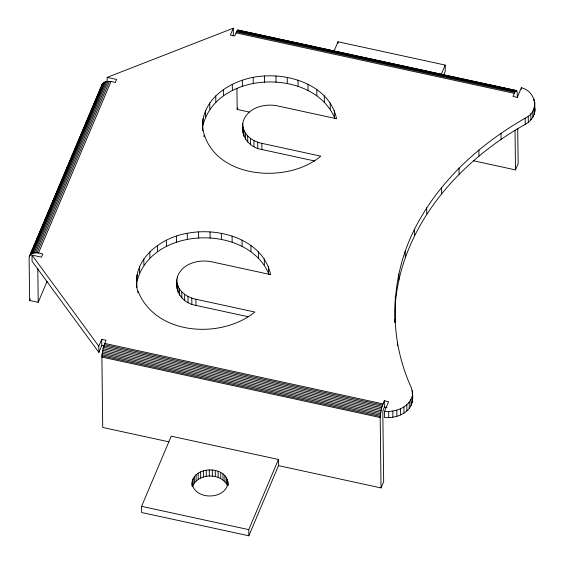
<?xml version="1.0" encoding="UTF-8"?>
<svg xmlns="http://www.w3.org/2000/svg" width="564" height="564" viewBox="0 0 564 564"><rect width="100%" height="100%" fill="white"/><g stroke="black" fill="none" stroke-linecap="round" stroke-linejoin="round"><path stroke-width="0.85" d="M227.891 485.463C229.703 464.362 189.659 464.976 192.098 486.083M168.742 441.802L102.711 427.456L101.88 355.912L103.367 347.262L105.99 340.289L101.703 339.359L98.806 346.218L98.876 352.394L32.078 261.28L32 255.104L41.433 257.156L42.751 254.04C38.465 252.489 29.695 251.34 29.109 257.854L29.631 300.457L38.211 302.318L47.101 281.288M278.496 465.645L248.837 535.8L141.649 512.514L141.578 506.338L171.237 436.183L278.426 459.477L278.496 465.645L381.031 487.923L380.199 416.387L381.68 407.737L384.31 400.764L388.596 401.695L384.5 411.389L384.57 417.564C393.552 418.192 403.352 415.541 409.274 408.399C413.757 402.541 413.313 394.264 411.269 387.553C388.314 337.653 389.851 278.115 414.547 229.153C438.545 181.552 479.351 144.426 525.169 118.179C539.917 111.425 536.202 91.474 521.369 87.695L517.266 97.396L512.979 96.465L515.2 91.558L516.37 90.487L517.23 92.299L517.336 97.678M394.983 322.545L395.315 296.742M248.097 316.728L195.99 305.406C182.059 303.326 173.416 290.072 177.533 276.501C182.433 263.233 199.064 259.109 211.733 261.816L270.678 274.626C262.641 239.094 219.156 227.059 187.262 233.313C159.534 237.67 129.071 261.717 138.088 292.794M136.777 287.52L137.087 274.696M202.539 128.662C200.854 96.183 235.921 77.134 264.495 76.006C293.491 74.046 329.947 87.23 336.588 118.736L277.65 105.926C264.981 103.219 248.343 107.343 243.451 120.611C239.333 134.183 247.977 147.437 261.907 149.516L314.867 161.022M202.737 130.799L203.005 118.807M101.619 86.37C102.204 79.855 110.974 81.012 115.26 82.555L116.579 79.439L107.146 77.395L107.188 81.251M412.15 402.717L412.495 393.517M395.392 302.917C402.351 225.064 459.343 161.283 525.246 124.355C531.612 120.943 536.759 113.427 534.319 106.053M177.018 285.877L177.315 284.277M242.936 129.981L243.38 127.584M227.877 483.919C224.31 500.268 194.199 500.028 192.056 482.995M137.165 280.872C151.54 225.995 247.92 223.386 268.943 274.287M203.082 124.982C217.457 70.105 313.831 67.497 334.861 118.398M192.648 486.253C198.19 472.808 221.391 472.533 227.44 485.717L227.37 479.541M384.5 411.389C395.286 412.242 408.547 407.793 412.072 396.541M29.215 256.81L102.056 84.374M30.104 254.991L102.613 83.507M30.484 254.618L34.242 245.721M34.926 244.099L35.955 241.674M36.639 240.052L37.661 237.627M38.345 236.013L40.396 231.155M41.08 229.541L42.11 227.116M42.794 225.494L43.823 223.069M44.507 221.455L45.529 219.022M46.213 217.408L49.977 208.511M50.661 206.889L51.684 204.464M52.367 202.85L53.397 200.424M54.081 198.803L61.264 181.819M61.948 180.198L63.316 176.962M64.338 174.537L69.816 161.593M70.5 159.979L71.184 158.357M72.206 155.932L75.971 147.035M76.655 145.42L77.677 142.988M78.361 141.374L79.39 138.948M80.074 137.327L82.125 132.477M82.809 130.855L83.839 128.43M84.522 126.815L85.545 124.39M86.229 122.769L87.258 120.343M87.942 118.722L91.706 109.825M92.39 108.21L93.412 105.785M94.096 104.164L95.126 101.739M95.809 100.124L96.832 97.692M97.516 96.077L101.28 87.18M30.865 254.251L103.374 82.767M31.817 253.645L104.326 82.168M32.931 253.201L105.44 81.717M34.185 252.919L106.695 81.435M35.553 252.806L108.062 81.329M36.984 252.869L109.494 81.392M38.465 253.109L110.974 81.625M29.631 300.457L30.315 298.842M107.146 77.395L233.27 28.2L230.373 35.06L234.659 35.99L236.88 31.083L238.057 30.012L516.68 90.593M98.876 352.394L101.781 345.535L101.703 339.359M232.706 35.899L233.348 34.376L233.27 28.2M249.21 112.053L237.183 109.437L237.846 107.879M334.255 50.647L338.005 41.778L445.193 65.072L445.271 71.24L443.565 75.273M248.837 535.8L248.759 529.624L278.426 459.477M441.104 74.744L445.193 65.072M384.31 400.764L384.387 406.94L382.808 411.297L383.668 481.691L381.031 487.923M473.415 160.761L515.503 169.905L518.14 163.673L517.71 128.472M237.698 30.139L516.018 90.607M246.341 32.148L294.443 42.603M296.163 42.977L299.597 43.724M301.317 44.098L307.331 45.402M309.051 45.776L312.484 46.523M314.204 46.897L317.638 47.644M321.931 48.575L325.372 49.322M327.085 49.695L330.525 50.443M365.74 58.092L406.115 66.862M407.835 67.236L411.269 67.983M412.989 68.357L419.003 69.661M420.716 70.035L424.156 70.782M425.869 71.156L429.31 71.903M433.603 72.841L437.037 73.581M438.757 73.954L442.197 74.702M451.644 76.753L455.077 77.501M485.146 84.036L516.927 90.938M237.303 30.498L515.623 90.973M236.88 31.083L515.2 91.558M236.436 31.88L514.756 92.355M235.978 32.874L514.298 93.342M242.858 123.805C242.365 134.295 252.503 141.486 261.83 143.341L320.768 156.15C286.724 185.14 210.647 178.605 202.518 127.119M176.941 279.702C176.447 290.185 186.585 297.376 195.912 299.23L254.857 312.04C221.18 339.401 155.664 335.559 138.067 291.25M104.671 343.406L382.991 403.88M104.22 344.569L382.54 405.037M103.783 345.859L382.096 406.334M101.781 345.535L104.354 346.092M384.387 406.94L386.96 407.497M103.367 347.262L381.68 407.737M102.986 348.735L381.299 409.21M102.648 350.251L380.961 410.719M102.359 351.76L380.679 412.228M102.133 353.226L380.453 413.701M101.971 354.629L380.291 415.097M101.88 355.912L380.199 416.387M101.851 357.061L380.171 417.529M141.578 506.338L248.759 529.624M238.057 30.012L238.607 30.47M32 255.104L98.806 346.218M412.573 399.693L412.228 390.499M534.785 102.119L534.891 111.327M534.059 99.137L534.08 100.681M534.143 108.147L534.221 114.323M532.797 111.023L532.874 117.199M530.816 113.702L530.893 119.878M528.249 116.113L528.327 122.289M525.169 118.179L525.246 124.355M521.369 87.695L521.383 89.239M515.024 130.312L515.503 169.905M501.001 133.266L501.079 139.435M478.885 149.918L478.956 156.094M459.011 168.009L459.089 174.184M441.57 187.354L441.64 193.53M426.701 207.799L426.779 213.975M414.547 229.153L414.625 235.329M410.959 399.467L411.036 405.643M409.196 402.224L409.274 408.399M405.213 251.227L405.29 257.403M406.827 404.74L406.898 410.909M403.916 406.933L403.986 413.102M398.783 273.822L398.861 279.998M400.546 408.745L400.623 414.921M397.359 342.729L397.394 345.817M396.809 410.127L396.887 416.302M394.835 319.781L394.863 322.093M392.819 411.043L392.889 417.219M388.674 411.473L388.751 417.649M338.005 41.778L338.026 43.322M334.332 110.593L334.403 116.769M330.194 102.859L330.271 109.035M324.3 95.76L324.378 101.929M316.82 89.493L316.897 95.668M307.979 84.255L308.05 90.43M298.018 80.18L298.095 86.355M287.245 77.402L287.316 83.578M275.958 75.999L276.036 82.175M268.415 266.483L268.485 272.659M264.495 76.006L264.565 82.182M264.276 258.749L264.354 264.925M261.83 143.341L261.907 149.516M257.706 142.163L257.776 148.339M258.382 251.65L258.46 257.826M253.18 77.423L253.25 83.599M253.906 140.514L253.983 146.689M250.536 138.427L250.613 144.603M250.902 245.382L250.98 251.558M247.695 135.966L247.772 142.135M245.453 133.189L245.53 139.364M243.874 130.185L243.951 136.361M243.006 127.027L243.077 133.203M242.344 80.215L242.421 86.391M242.062 240.144L242.132 246.32M236.929 88.315L237.183 109.437M232.305 84.29L232.382 90.466M232.1 236.076L232.178 242.252M223.358 89.542L223.436 95.718M227.877 481.712L227.927 485.569M226.354 477.461L226.432 483.637M224.874 475.544L224.951 481.719M221.328 233.299L221.398 239.474M222.97 473.838L223.041 480.006M220.686 472.385L220.764 478.561M215.758 95.817L215.829 101.992M218.092 471.243L218.169 477.419M215.272 470.432L215.349 476.608M209.716 102.923L209.794 109.099M210.041 231.889L210.118 238.064M212.297 469.981L212.374 476.157M205.43 110.664L205.5 116.833M209.258 469.904L209.336 476.079M203.985 135.36L204.006 136.904M206.241 470.2L206.311 476.376M203.329 470.862L203.407 477.038M198.577 231.896L198.648 238.071M200.608 471.871L200.685 478.046M198.161 473.196L198.239 479.372M195.912 299.23L195.99 305.406M196.053 474.796L196.131 480.972M194.347 476.636L194.418 482.812M191.788 298.06L191.859 304.236M193.092 478.653L193.163 484.829M192.317 480.796L192.387 486.196M192.31 485.195L192.331 486.739M187.262 233.313L187.333 239.488M187.988 296.403L188.066 302.579M184.618 294.316L184.696 300.492M181.777 291.856L181.855 298.032M179.535 289.085L179.613 295.261M177.963 286.075L178.034 292.251M177.533 276.501L177.554 278.045M177.089 282.924L177.159 289.099M176.426 236.104L176.504 242.28M166.387 240.186L166.465 246.362M157.441 245.439L157.518 251.607M149.841 251.706L149.911 257.882M143.806 258.813L143.876 264.988M139.512 266.553L139.583 272.729M37.795 268.408L38.211 302.318"/></g></svg>
